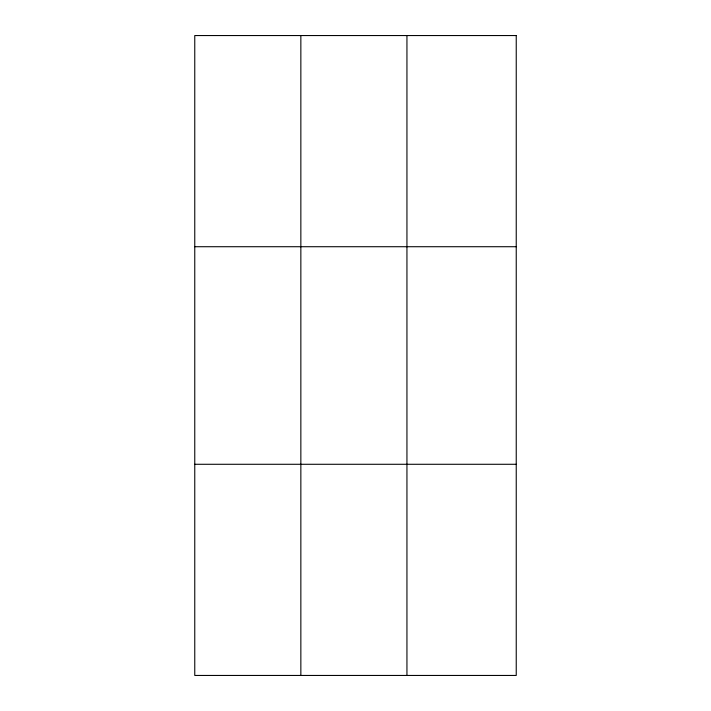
<?xml version="1.0" encoding="UTF-8"?>
<svg xmlns="http://www.w3.org/2000/svg" width="711" height="711" viewBox="0 0 711 711"><rect width="100%" height="100%" fill="white"/><g stroke="black" fill="none" stroke-linecap="round" stroke-linejoin="round"><path stroke-width="1.07" d="M406.941 35.55L406.941 675.45M194.761 246.717L516.239 246.717M194.761 464.283L516.239 464.283M300.851 35.55L300.851 675.45M516.239 35.55L516.239 675.45L194.761 675.45L194.761 35.55L516.239 35.55"/></g></svg>
